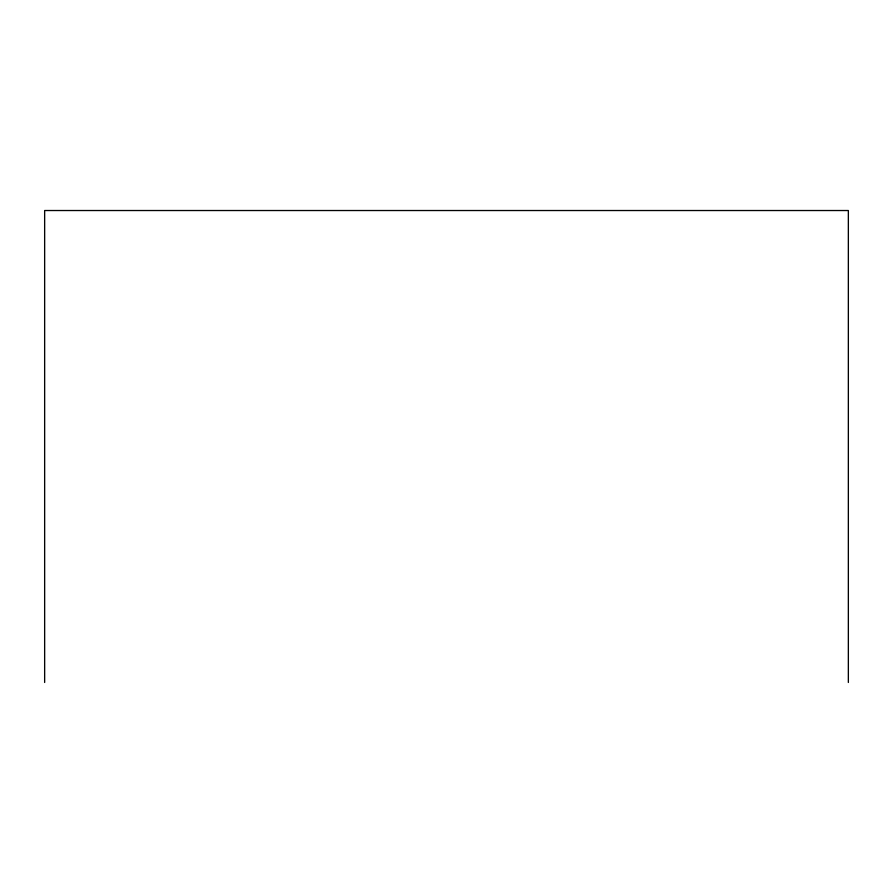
<?xml version="1.0" encoding="UTF-8"?>
<svg xmlns="http://www.w3.org/2000/svg" width="893" height="893" viewBox="0 0 893 893"><rect width="100%" height="100%" fill="white"/><g stroke="black" fill="none" stroke-linecap="round" stroke-linejoin="round"><path stroke-width="1.34" d="M848.35 682.475L848.35 210.525L44.65 210.525L44.65 682.475"/></g></svg>
